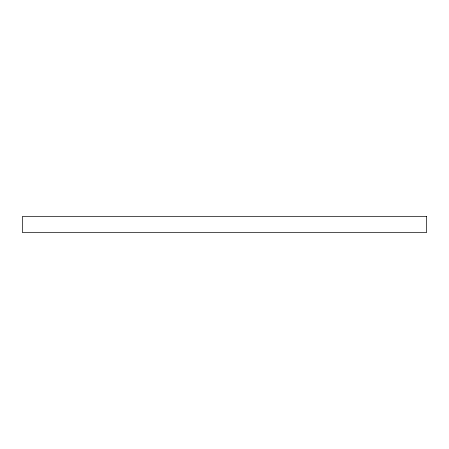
<?xml version="1.0" encoding="UTF-8"?>
<svg xmlns="http://www.w3.org/2000/svg" width="449" height="449" viewBox="0 0 449 449"><rect width="100%" height="100%" fill="white"/><g stroke="black" fill="none" stroke-linecap="round" stroke-linejoin="round"><path stroke-width="0.67" d="M426.55 216.418L22.45 216.418L22.45 232.582L426.55 232.582L426.55 216.418"/></g></svg>
